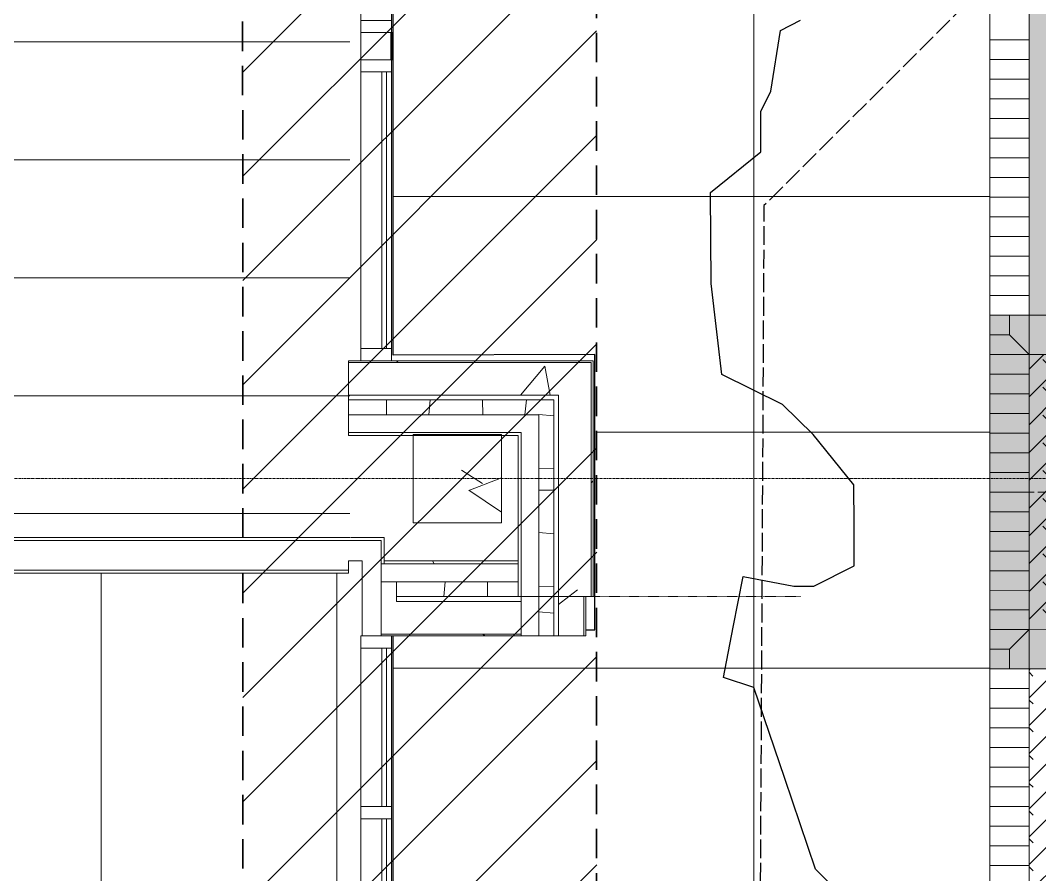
# Model space of a CAD drawing. Header units: inches. Extents: x 3268 to 7018, y 976 to 6708.
# Drawn here: x 5935.6 to 6143, y 2446.6 to 2620.4 of the extents above; entities that cross this region are included whole.
import ezdxf

# ---------------------------------------------------------------- set-up
doc = ezdxf.new("R2010")
doc.units = ezdxf.units.IN
doc.header["$MEASUREMENT"] = 0
for name, pattern in [('Dash 1_16_', [0.12499999999999999, 0.06249999999999999, -0.06249999999999999]), ('Grid Line 1_2_', [0.8749999999999999, 0.4999999999999999, -0.125, 0.125, -0.125]), ('IMPORT-DASHED _2_', [8.999999999999996, 5.999999999999998, -2.999999999999999]), ('IMPORT-DASHED4', [2.25, 1.5, -0.7499999999999998]), ('IMPORT-EASEMENT2', [4.799999999999999, 3.839999999999999, -0.9599999999999999])]:
    doc.linetypes.add(name, pattern=pattern)
for name, color, linetype, lineweight in [('0-landscaping', 1, 'Continuous', 25), ('A-DETL', 90, 'Continuous', 9), ('A-DETL-GENF', 92, 'Continuous', 9), ('A-GLAZ-CURT', 52, 'Continuous', 9), ('A-GLAZ-CWMG', 51, 'Continuous', 9), ('A-WALL', 113, 'Continuous', 9), ('A-WALL-PATT', 111, 'Continuous', 15), ('C-ANNO-5FT-PED-ZONE', 130, 'Continuous', 25), ('C-BLDG', 3, 'Continuous', 25), ('C-ESMT-STBK', 4, 'IMPORT-DASHED _2_', 35), ('I-WALL', 2, 'Continuous', 9), ('L-MASK', 245, 'Continuous', 35), ('L-PVMT-BRCK-HATC', 252, 'Continuous', 15), ('L-PVMT-CONC-HATC', 252, 'Continuous', 15), ('L-SITE-TREE-GRAT', 250, 'Continuous', 13), ('S-COLS', 52, 'Continuous', 9), ('S-GRID', 1, 'Continuous', 9), ('site_dwg', 8, 'Continuous', 9)]:
    doc.layers.add(name, color=color, linetype=linetype, lineweight=lineweight)
doc.layers.add('NPLT', color=200, linetype='Continuous', lineweight=13, plot=False)
pattern_1 = [(49.99999999999999, (0, 0), (110.1714446362807, -9.63891797635685), [11.52, -126.72]), (355, (0, 0), (-21.31237393622492, 115.5371495156537), [9.216000000000001, -101.376]), (100.451, (9.181000000000001, -0.80323), (88.85991867697865, 105.897504039145), [9.79, -107.695]), (46.184, (0, 30.72), (163.9281911283317, -25.42496604507386), [17.28, -190.08]), (96.636, (13.661, 28.601), (143.5628771593347, 149.6257499721681), [14.686, -161.543]), (351.184, (0, 30.72), (143.5647285924248, 149.6237232332607), [13.824, -152.064]), (21, (15.36, 23.04), (91.68507647920484, -61.84256385372748), [11.52, -126.72]), (326, (15.36, 23.04), (37.37329933048201, 111.3835117876708), [9.216000000000001, -101.376]), (71.45100000000001, (23, 17.886), (129.0587647679424, 49.5399005406036), [9.79, -107.695]), (37.50000000000001, (0, 0), (1.867604689172044, 51.13223029288849), [5.069, -95.07799999999999, 5.069, -97.84299999999999, -101.76]), (37.50000000000001, (0, 0), (1.867604689172044, 51.13223029288849), [-203.059, 5.069, -96.691]), (7.499999999999999, (0, 0), (40.40721900969589, 60.58148342441334), [5.069, -53.606, 5.069, -92.774, -38.784]), (7.499999999999999, (0, 0), (40.40721900969589, 60.58148342441334), [-156.518, 5.069, -33.715]), (327.5, (-34.253, 0), (81.99472561414032, -3.464267954682455), [5.069, -33.331, 5.069, -114.739, -158.976]), (327.5, (-34.253, 0), (81.99472561414032, -3.464267954682455), [-158.208, 5.069, -153.907]), (317.5, (-49.613, 0), (89.57702895818312, 15.37635275430508), [5.069, -44.85100000000001, 5.069, -74.49600000000001, -112.896]), (317.5, (-49.613, 0), (89.57702895818312, 15.37635275430508), [-129.485, 5.069, -107.827])]
pattern_2 = [(45, (0, 0), (-32.04961485728027, 32.04961485728027), [])]
pattern_3 = [(0, (0, 0), (122.88, 30.72), [5.069, -87.09100000000001, 5.069, -87.09100000000001, -491.52]), (0, (0, 0), (122.88, 30.72), [-184.32, 5.069, -179.251, 5.069, -87.09100000000001, -215.04]), (0, (0, 0), (122.88, 30.72), [-460.8, 5.069, -56.371, 5.069, -148.531]), (120, (46.08, 15.36), (-88.04430040425792, 91.05720161703184), [5.068999999999999, -87.091, 5.068999999999999, -87.091, -491.5199999999999]), (120, (46.08, 15.36), (-88.04430040425792, 91.05720161703184), [-184.32, 5.068999999999999, -179.2509999999999, 5.068999999999999, -87.091, -215.04]), (120, (46.08, 15.36), (-88.04430040425792, 91.05720161703184), [-460.8, 5.068999999999999, -56.371, 5.068999999999999, -148.531]), (240, (61.44, 76.8), (-34.83569959574201, -121.7772016170318), [5.069, -87.09100000000001, 5.069, -87.09100000000001, -491.52]), (240, (61.44, 76.8), (-34.83569959574201, -121.7772016170318), [-184.32, 5.069, -179.251, 5.069, -87.09100000000001, -215.04]), (240, (61.44, 76.8), (-34.83569959574201, -121.7772016170318), [-460.8, 5.069, -56.371, 5.069, -148.531])]

# ---------------------------------------------------------------- blocks, each defined once
blk = doc.blocks.new('WSP_5 Points - Structure_2022_rvt-1-Overall Retail Plan Opt 2')
at = {"layer": 'S-COLS'}
h = blk.add_hatch(dxfattribs=at)
h.set_pattern_fill('FP_8', color=256, style=0, pattern_type=2)
h.set_pattern_definition(pattern_1)
h.paths.add_polyline_path([(6015.500343047529, 2518.148582565588), (6033.500343047529, 2518.148582565588), (6033.500343047529, 2536.148582565588), (6015.500343047529, 2536.148582565588), (6015.500343047529, 2532.020220883642)])
at = {"layer": 'S-COLS', "color": 250, "lineweight": 13}
for p, q in [((6033.500343047525, 2536.148582565587), (6015.500343047525, 2536.148582565587)), ((6015.500343047525, 2536.148582565587), (6015.500343047525, 2518.148582565587)), ((6033.500343047525, 2518.148582565587), (6033.500343047525, 2536.148582565587)), ((6015.500343047525, 2518.148582565587), (6033.500343047525, 2518.148582565587))]:
    blk.add_line(p, q, dxfattribs=at)
blk = doc.blocks.new('System Panel - GLA-01 - Insulated Glass - Clear-7882914-Overall Retail Plan Opt 2')
at = {"layer": 'A-GLAZ-CURT'}
for p, q in [((28.125, -1.000000000000455), (-28.125, -1.000000000000455)), ((-28.125, -1.000000000000455), (-28.125, -1.999999999999545)), ((-28.125, -1.999999999999545), (28.125, -1.999999999999545)), ((28.125, -1.999999999999545), (28.125, -1.000000000000455))]:
    blk.add_line(p, q, dxfattribs=at)
blk = doc.blocks.new('Rectangular Mullion - 2_5_ x 6_ rectangular-7882910-Overall Retail Plan Opt 2')
at = {"layer": 'A-GLAZ-CWMG'}
for p, q in [((6004.876172864579, 2609.89858256558), (6004.876172864579, 2553.648582565578)), ((6011.126172864579, 2609.89858256558), (6011.126172864579, 2553.648582565578))]:
    blk.add_line(p, q, dxfattribs=at)
blk = doc.blocks.new('Rectangular Mullion - 2_5_ x 6_ rectangular-4916772-Overall Retail Plan Opt 2')
at = {"layer": 'A-GLAZ-CWMG'}
for p, q in [((0, 3), (-2.49999999999909, 3)), ((-2.49999999999909, 3), (-2.49999999999909, -3.250000000000454)), ((0, -3.250000000000454), (0, 3)), ((-2.49999999999909, -3.250000000000454), (0, -3.250000000000454))]:
    blk.add_line(p, q, dxfattribs=at)
blk = doc.blocks.new('Rectangular Mullion - 2_5_ x 6_ rectangular-4415523-Overall Retail Plan Opt 2')
at = {"layer": 'A-GLAZ-CWMG'}
for p, q in [((-1.250000000000909, 3), (1.250000000000909, 3)), ((-1.250000000000909, -3.250000000000454), (-1.250000000000909, 3)), ((1.250000000000909, 3), (1.250000000000909, -3.250000000000454)), ((1.250000000000909, -3.250000000000454), (-1.250000000000909, -3.250000000000454))]:
    blk.add_line(p, q, dxfattribs=at)
blk = doc.blocks.new('System Panel - Slab Edge Cover-8632108-Overall Retail Plan Opt 2')
at = {"layer": 'A-GLAZ-CURT'}
for p, q in [((2.749999999998181, -2.875000000000454), (-2.749999999998181, -2.875000000000454)), ((-2.749999999998181, -2.875000000000454), (-2.749999999998181, -3.124999999999545)), ((-2.749999999998181, -3.124999999999545), (2.749999999998181, -3.124999999999545)), ((2.749999999998181, -3.124999999999545), (2.749999999998181, -2.875000000000454))]:
    blk.add_line(p, q, dxfattribs=at)
blk = doc.blocks.new('Rectangular Mullion - 2_5_ x 6_ rectangular-7882911-Overall Retail Plan Opt 2')
at = {"layer": 'A-GLAZ-CWMG'}
for p, q in [((6004.876172864579, 2617.898582565575), (6004.876172864579, 2612.39858256558)), ((6011.126172864579, 2617.898582565575), (6011.126172864579, 2612.39858256558))]:
    blk.add_line(p, q, dxfattribs=at)
blk = doc.blocks.new('Rectangular Mullion - 2_5_ x 6_ rectangular-7882912-Overall Retail Plan Opt 2')
at = {"layer": 'A-GLAZ-CWMG'}
for p, q in [((6004.876172864579, 2676.648582565586), (6004.876172864579, 2620.398582565575)), ((6011.126172864579, 2676.648582565586), (6011.126172864579, 2620.398582565575))]:
    blk.add_line(p, q, dxfattribs=at)
blk = doc.blocks.new('Rectangular Mullion - 2_5_ x 6_ rectangular-V105-Overall Retail Plan Opt 2')
at = {"layer": 'A-GLAZ-CWMG'}
for p, q in [((-2.49999999999909, 3), (0, 3)), ((-2.49999999999909, -2.99999999999767), (-2.49999999999909, 3)), ((0, 3), (0, -2.99999999999767)), ((-2.49999999999909, -3.250000000000454), (-2.49999999999909, -2.99999999999767)), ((0, -3.250000000000454), (-2.49999999999909, -3.250000000000454)), ((0, -2.99999999999767), (0, -3.250000000000454))]:
    blk.add_line(p, q, dxfattribs=at)
blk = doc.blocks.new('System Panel - GLA-01 - Insulated Glass - Clear-7883304-Overall Retail Plan Opt 2')
at = {"layer": 'A-GLAZ-CURT'}
for p, q in [((16.74999999999909, -0.9999999999990904), (-16.74999999999909, -0.9999999999990904)), ((-16.74999999999909, -0.9999999999990904), (-16.74999999999909, -1.999999999999545)), ((-16.74999999999909, -1.999999999999545), (16.74999999999909, -1.999999999999545)), ((16.74999999999909, -1.999999999999545), (16.74999999999909, -0.9999999999990904))]:
    blk.add_line(p, q, dxfattribs=at)
blk = doc.blocks.new('System Panel - GLA-01 - Insulated Glass - Clear-7883307-Overall Retail Plan Opt 2')
at = {"layer": 'A-GLAZ-CURT'}
for p, q in [((16.125, -1.000000000000455), (-16.125, -1.000000000000455)), ((-16.125, -1.000000000000455), (-16.125, -1.999999999999545)), ((-16.125, -1.999999999999545), (16.125, -1.999999999999545)), ((16.125, -1.999999999999545), (16.125, -1.000000000000455))]:
    blk.add_line(p, q, dxfattribs=at)
blk = doc.blocks.new('Rectangular Mullion - 2_5_ x 6_ rectangular-7883295-Overall Retail Plan Opt 2')
at = {"layer": 'A-GLAZ-CWMG'}
for p, q in [((6004.876172864578, 2204.648582565581), (6004.876172864578, 2172.398582565581)), ((6011.126172864578, 2204.648582565581), (6011.126172864578, 2172.398582565581))]:
    blk.add_line(p, q, dxfattribs=at)
blk = doc.blocks.new('Rectangular Mullion - 2_5_ x 6_ rectangular-4447663-Overall Retail Plan Opt 2')
at = {"layer": 'A-GLAZ-CWMG'}
for p, q in [((-1.250000000000909, 3), (1.250000000000909, 3)), ((-1.250000000000909, -2.99999999999831), (-1.250000000000909, 3)), ((1.250000000000909, 3), (1.250000000000909, -2.99999999999831)), ((-1.250000000000909, -3.250000000000454), (-1.250000000000909, -2.99999999999831)), ((1.250000000000909, -3.250000000000454), (-1.250000000000909, -3.250000000000454)), ((1.250000000000909, -2.99999999999831), (1.250000000000909, -3.250000000000454))]:
    blk.add_line(p, q, dxfattribs=at)
blk = doc.blocks.new('Rectangular Mullion - 2_5_ x 6_ rectangular-7885454-Overall Retail Plan Opt 2')
at = {"layer": 'A-GLAZ-CWMG'}
for p, q in [((6004.876172864578, 2133.898582565583), (6004.876172864578, 2100.398582565583)), ((6011.126172864578, 2133.898582565583), (6011.126172864578, 2100.398582565583))]:
    blk.add_line(p, q, dxfattribs=at)
blk = doc.blocks.new('site_dwg_dec1-V203-Overall Retail Plan Opt 2')
at = {"layer": '0-landscaping', "color": 213, "flags": 128}
blk.add_lwpolyline([(-120.5231648285274, 16.43677114294632), (-121.0214998896857, 24.17471959924523), (-115.9658553720883, 36.15941098107145), (-110.9101685853724, 48.14415048813975), (-113.0937468457099, 51.88722671996515), (-107.5397389064574, 56.13394474226811), (-101.9856886986976, 60.38071088975925), (-97.74311246707053, 54.82906379929704), (-95.684114493882, 53.02049293666504), (-89.7563095111136, 51.46381599998789), (-86.1366769883176, 55.58464763820961), (-82.51704446383609, 59.70547927386655), (-82.11050309693836, 68.47359954603165), (-82.48428623070264, 74.27706753642563), (-85.94652405246687, 82.7934399386097), (-78.83185320274514, 92.9695355557917), (-70.6876694601318, 102.2414187691859), (-61.92057036118876, 101.8408481608087), (-58.30093783770007, 105.9616797991286), (-55.46164372381769, 107.1177861229546), (-49.00267481756691, 112.3947722131263), (-46.03880041719582, 111.6163731676818)], dxfattribs=at)
blk = doc.blocks.new('site_dwg_tree_grate_pvr-V280-Overall Retail Plan Opt 2')
at = {"layer": 'L-MASK', "lineweight": 15}
blk.add_hatch(color=10, dxfattribs=at).paths.add_polyline_path([(-35.99999999999863, -2.728484105318784e-12), (36.00000000000136, 0.005455250932755006), (36.00000000000136, 47.99999999999658), (-35.99999999999863, 47.99999999999726), (-35.99999999999795, 39.96895871033529)])
at = {"layer": 'L-PVMT-BRCK-HATC'}
h = blk.add_hatch(dxfattribs=at)
h.set_pattern_fill('FP_230', color=53, style=0, pattern_type=2)
h.set_pattern_definition([(135, (-28, 40), (-5.654025822367634, 4.440892098500626e-16), [11.995, -3.998]), (225, (-30.827, 42.827), (-5.654025822367634, -4.440892098500626e-16), [11.995, -3.998])])
h.paths.add_polyline_path([(-27.99999999627334, 8.000000000928592), (28.00000000186469, 8.00000000092791), (28.00000000186401, 39.99999999906526), (-28.00000000186128, 39.99999999906526)])
h.paths.add_polyline_path([(-6.000000005585888, 17.99999999999727), (-5.999999999997953, 29.99999999999659), (6.000000000002045, 29.99999999999659), (6.000000000001363, 17.99999999999659)])
at = {"layer": 'L-PVMT-BRCK-HATC', "color": 53}
for p, q in [((-24, 40.00000000186264), (-24, 47.99999999999999)), ((-19.99999999813735, 40.00000000046565), (-19.99999999813735, 47.99999999999999)), ((-16.00000000186264, 40.00000000046565), (-16.00000000186264, 47.99999999999999)), ((-12, 40.00000000046565), (-12, 47.99999999999999)), ((-7.999999998137354, 39.99999999906867), (-7.999999998137354, 47.99999999999999)), ((-4.000000001862644, 40.00000000046565), (-4.000000001862644, 47.99999999999999)), ((0, 39.99999999906867), (0, 47.99999999999999)), ((4.000000001862644, 40.00000000046565), (4.000000001862644, 47.99999999999999)), ((7.999999998137354, 39.99999999906867), (7.999999998137354, 47.99999999999999)), ((12, 40.00000000186264), (12, 47.99999999999999)), ((15.99999999627471, 39.99999999906867), (15.99999999627471, 47.99999999999999)), ((20.00000000372529, 40.00000000186264), (20.00000000372529, 47.99999999999999)), ((24, 39.99999999906867), (24, 47.99999999999999)), ((31.99999999813735, 44.00000000093132), (28.00000000186264, 40.00000000186264)), ((-28.00000001303851, 36.00000000139698), (-35.99999997732019, 36.00000000139698)), ((28.00000000186264, 35.99999999999999), (35.99999999999999, 35.99999999999999)), ((-28.00000001303851, 31.99999999953434), (-35.99999997971934, 31.99999999953434)), ((27.99999999627471, 32.00000000093132), (35.99999999999999, 32.00000000093132)), ((-28.00000001303851, 28.00000000046566), (-35.99999998211913, 28.00000000046566)), ((28.00000000186264, 28.00000000046566), (35.99999999999999, 28.00000000046566)), ((-28.00000001303851, 24), (-35.99999998451827, 24)), ((27.99999999627471, 24), (35.99999999999999, 24)), ((-28.00000001303851, 20.00000000093132), (-35.99999998691742, 20.00000000093132)), ((28.00000000186264, 20.00000000093132), (35.99999999999999, 20.00000000093132)), ((-28.00000001303851, 16.00000000046566), (-35.9999999893172, 16.00000000046566)), ((27.99999999627471, 15.99999999906868), (35.99999999999999, 15.99999999906868)), ((-28.00000001303851, 12), (-35.99999999171652, 12)), ((28.00000000186264, 12.00000000139698), (35.99999999999999, 12.00000000139698)), ((-24, 8.00000000093132), (-24, 0)), ((-19.99999999813735, 8.00000000093132), (-19.99999999813735, 0)), ((-16.00000000186264, 8.00000000093132), (-16.00000000186264, 0)), ((-12, 8.00000000093132), (-12, 0)), ((-7.999999998137354, 8.00000000093132), (-7.999999998137354, 0)), ((-4.000000001862644, 8.00000000093132), (-4.000000001862644, 0)), ((0, 8.00000000093132), (0, 0)), ((4.000000001862644, 8.00000000093132), (4.000000001862644, 0)), ((7.999999998137354, 8.00000000093132), (7.999999998137354, 0)), ((12, 8.00000000093132), (12, 0)), ((16.00000000186264, 8.00000000093132), (16.00000000186264, 0)), ((20.00000000372529, 8.00000000093132), (20.00000000372529, 0)), ((24, 7.999999999534338), (24, 0)), ((31.99999999254942, 3.999999987892806), (27.99999999068677, 7.999999991152435))]:
    blk.add_line(p, q, dxfattribs=at)
at = {"layer": 'L-PVMT-BRCK-HATC', "color": 53, "flags": 128}
for points in [[(-36.00000001117586, 44.00000000093132), (-32.00000001490115, 44.00000000093132), (-32.00000001490115, 47.99999999999999)], [(35.99999999999999, 40.00000000046565), (28.00000000186264, 40.00000000046565), (28.00000000186264, 48.00000000139698)], [(31.99999999813735, 47.99999999999999), (31.99999999813735, 44.00000000093132), (35.99999999999999, 44.00000000093132)], [(-32.00000001490115, 43.99999999953433), (-28.00000001303851, 40.00000000046565), (-36.00000001117586, 40.00000000046565)], [(35.99999999999999, 7.999999999534338), (28.00000000186264, 7.999999999534338), (28.00000000186264, 39.99999999906867), (-28.00000000186264, 39.99999999906867), (-28.00000000186264, 8.00000000093132), (28.00000000186264, 8.00000000093132), (28.00000000186264, 0)], [(-32.00000000372528, 3.999999987892806), (-28.00000001303851, 8.00000000093132), (-36.00000001117586, 8.00000000093132)], [(-35.99999999651367, 3.999999987889395), (-32.00000000372324, 3.999999987889395), (-32.00000000372324, -2.728484105318784e-12)], [(35.99999998882412, 3.999999985098838), (31.99999999254942, 3.999999985098838), (31.99999999254942, -1.257285475730896e-08)]]:
    blk.add_lwpolyline(points, dxfattribs=at)
for points in [[(-28.00000001303851, 47.99999999999999), (-28.00000001303851, 39.99999999906867)], [(-28.00000000745058, 0), (-28.00000000745058, 8.00000000093132)]]:
    blk.add_lwpolyline(points, close=True, dxfattribs=at)
at = {"layer": 'L-SITE-TREE-GRAT', "color": 253}
for p, q in [((-35.99999999999795, 39.99999776349613), (-35.99999999999863, 47.99999999999726)), ((-35.99999999999863, -2.728484105318784e-12), (-35.99999999999795, 39.99999776349613))]:
    blk.add_line(p, q, dxfattribs=at)
at = {"layer": 'L-SITE-TREE-GRAT', "color": 253, "linetype": 'IMPORT-DASHED4'}
for p, q in [((0, 30), (0, 47.99999999860301)), ((-35.99999999999795, 39.99999776349613), (-35.99999999999863, -2.728484105318784e-12)), ((0, 18), (0, 0)), ((-35.99999999891337, -2.728484105318784e-12), (36.00000000000136, -4.092726157978176e-12))]:
    blk.add_line(p, q, dxfattribs=at)
at = {"layer": 'L-SITE-TREE-GRAT', "color": 253, "linetype": 'IMPORT-DASHED4', "flags": 128}
blk.add_lwpolyline([(36.00000000000136, -4.092726157978176e-12), (36.00000000000136, 47.99999999999658), (-35.99999999999863, 47.99999999999726), (-35.99999999999795, 39.99999776349613)], dxfattribs=at)
at = {"layer": 'L-SITE-TREE-GRAT', "color": 253, "flags": 128}
blk.add_lwpolyline([(-35.99999999999863, 47.99999999999726), (36.00000000000136, 47.99999999999658), (36.00000000000136, -4.092726157978176e-12), (-35.99999999891337, -2.728484105318784e-12)], dxfattribs=at)
blk.add_lwpolyline([(-6.000000005587935, 18), (5.999999999999999, 18), (5.999999999999999, 30), (-5.999999999999999, 30)], close=True, dxfattribs=at)
at = {"layer": 'NPLT', "color": 253}
for p, q in [((5.999999999999999, 30), (-6.000000005587935, 18)), ((-5.999999999999999, 30), (5.999999999999999, 18))]:
    blk.add_line(p, q, dxfattribs=at)
blk = doc.blocks.new('site_dwg_b1-12649367-Overall Retail Plan Opt 2')
at = {"layer": 'L-PVMT-BRCK-HATC', "color": 53}
blk.add_line((0, -7.990953345783054), (0, 0), dxfattribs=at)
blk = doc.blocks.new('site_dwg_b2-12649368-Overall Retail Plan Opt 2')
at = {"layer": 'L-PVMT-BRCK-HATC', "color": 53}
blk.add_line((0, 0), (0, 7.990953347180038), dxfattribs=at)
blk = doc.blocks.new('site_dwg-12440225-Overall Retail Plan Opt 2')
at = {"layer": 'C-ESMT-STBK'}
h = blk.add_hatch(dxfattribs=at)
h.set_pattern_fill('FP_236', color=43, style=0, pattern_type=2)
h.set_pattern_definition([(41.19300000000002, (24349227.445, 9821790.73), (-9.878962955707756, 11.2874306606842), [])])
h.paths.add_polyline_path([(24340754.41764874, 9814238.256800799), (24341007.28369483, 9818038.207201697), (24340597.61508091, 9818336.289935663), (24339080.54507963, 9818175.041572), (24339041.04656363, 9818170.586227996), (24338991.68861391, 9818164.27902802), (24338951.70183868, 9818158.637384389), (24338912.96937073, 9818152.689061128), (24338874.36010189, 9818146.280125272), (24338835.87236292, 9818139.411975248), (24338797.50579851, 9818132.085986648), (24338766.50818425, 9818125.853604812), (24338766.89231019, 9818124.002092425), (24338807.18576453, 9818132.259389622), (24338846.06993594, 9818139.731584428), (24338885.04424, 9818146.727429258), (24338924.10287013, 9818153.245822722), (24338956.51865115, 9818158.316607647), (24338953.32382087, 9818110.342748318), (24338969.07279708, 9818112.710400388), (24339007.86497075, 9818118.055290567), (24339046.71994471, 9818122.92269113), (24339092.45343486, 9818128.037917001), (24340292.99008468, 9818255.650188034), (24340584.31472673, 9818286.605874758), (24340934.68922023, 9818031.666679043), (24340687.3560084, 9814314.861073798), (24339595.34670922, 9814726.863514047), (24339587.50957331, 9814715.68687136), (24338715.45843181, 9815327.180653278), (24338691.60180446, 9815293.158049863), (24339013.48739237, 9815068.288049085), (24339549.36884944, 9814692.907733086), (24340725.61240819, 9814249.124683892)])
h.paths.add_polyline_path([(24338722.46981283, 9815337.179779818), (24338763.80719084, 9815396.132170605), (24338658.92817304, 9815468.79891386), (24338617.74228099, 9815409.741564125), (24338722.19139668, 9815337.372683933)])
at = {"layer": 'L-PVMT-BRCK-HATC'}
h = blk.add_hatch(dxfattribs=at)
h.set_pattern_fill('FP_246', color=53, style=0, pattern_type=2)
h.set_pattern_definition([(41.19300000000002, (24339643.438, 9814490.821), (0.375403592299723, 5.641549445222338), [11.995, -3.998]), (131.193, (24339646.447, 9814493.454), (0.3754035922997256, 5.641549445222338), [11.995, -3.998])])
h.paths.add_polyline_path([(24340944.14260868, 9815161.56902191), (24340946.20790308, 9815192.747086309), (24341054.75702199, 9815287.751801526), (24341063.87239928, 9815424.199854838), (24341015.92996943, 9815427.389928112), (24341020.73005893, 9815499.242452446), (24341068.6233038, 9815496.042956479), (24341085.92457959, 9815756.343615633), (24341038.03025398, 9815759.526984198), (24341042.83057567, 9815831.382984137), (24341090.71518529, 9815828.196758201), (24341094.25579284, 9815881.407237886), (24340999.25292033, 9815989.95425186), (24341037.33064584, 9816562.210287204), (24341145.95890891, 9816657.28427078), (24341149.83738892, 9816715.34122569), (24341101.91933975, 9816718.542378701), (24341106.71858403, 9816790.382251019), (24341154.61183225, 9816787.182754835), (24341172.38615708, 9817054.592693102), (24341124.49183767, 9817057.776154408), (24341129.29215316, 9817129.632061608), (24341177.18540137, 9817126.432565417), (24341191.29366988, 9817337.949903736), (24341143.30704276, 9817341.15563808), (24341148.15635795, 9817412.992162973), (24341196.04622471, 9817409.792895138), (24341198.60298609, 9817448.452610748), (24341103.52900252, 9817557.080873795), (24341063.62171076, 9817559.73488301), (24340904.2315685, 9815164.235268736)])
h = blk.add_hatch(dxfattribs=at)
h.set_pattern_fill('FP_243', color=53, style=0, pattern_type=2)
h.set_pattern_definition([(221.193, (24341317.041, 9814247.679), (-0.3754035922997248, -5.641549445222338), [11.995, -3.998]), (311.193, (24341314.032, 9814245.046), (-0.375403592299723, -5.641549445222338), [11.995, -3.998])])
h.paths.add_polyline_path([(24340885.37561889, 9814880.85149119), (24340925.22180828, 9814878.200156435), (24340939.35290596, 9815089.728512174), (24340899.43232645, 9815092.395396294), (24340889.52870671, 9814943.352643183)])
at = {"layer": 'C-ANNO-5FT-PED-ZONE', "color": 213, "linetype": 'IMPORT-EASEMENT2', "flags": 128}
blk.add_lwpolyline([(24341173.43156312, 9817974.569704888), (24341064.86211379, 9817879.53891328), (24341058.60739409, 9817785.539047208), (24341020.66169335, 9817759.050960105), (24341002.73584636, 9817494.243455587), (24341098.03372912, 9817385.653583419), (24341049.7296923, 9816657.855822798), (24340942.84306337, 9816588.119622858), (24340903.15724013, 9815991.696087312), (24340997.75345884, 9815877.316419568), (24340956.93820208, 9815281.87627089), (24340851.85462972, 9815190.060175546), (24340840.21389879, 9815028.451841284), (24340816.31959692, 9814987.856953233), (24340807.91752753, 9814861.58536387), (24340828.33680849, 9814837.590900285), (24340814.20948071, 9814639.141274119), (24340820.32276781, 9814572.244142456), (24340784.23728234, 9814041.25000657), (24340346.67693986, 9814070.985885575), (24339654.20889217, 9814556.549067944), (24339621.08674325, 9814593.99079329), (24339537.64412129, 9814651.844636435), (24339442.83972673, 9814690.826514924), (24339354.14331621, 9814753.02102556), (24339330.46229357, 9814798.298159737), (24339230.23757831, 9814867.973883716), (24339182.6163684, 9814867.152440649), (24339131.69313189, 9814915.47795062), (24338893.2467398, 9815077.690702066), (24338651.59712844, 9815247.640438044), (24338560.99241732, 9815303.182211477)], dxfattribs=at)
at = {"layer": 'C-BLDG', "color": 213, "flags": 128}
for points in [[(24340809.94321332, 9815106.357649274), (24340811.79249604, 9815106.234598624), (24340815.51042038, 9815162.10990756), (24340774.59348834, 9815164.708365543), (24340783.01743504, 9815291.308743628)], [(24340792.83445003, 9814826.876891455), (24340793.20249826, 9814826.85240165), (24340796.38935503, 9814874.746492555), (24340794.89266469, 9814874.846081836), (24340795.42380748, 9814882.828430325), (24340756.01178974, 9814885.45089277), (24340770.80336457, 9815107.747997846)]]:
    blk.add_lwpolyline(points, dxfattribs=at)
at = {"layer": 'C-ESMT-STBK', "color": 43}
for p, q in [((24341007.27473861, 9818038.206394771), (24340754.40937513, 9814238.266251713)), ((24340741.57058332, 9815129.705644794), (24340764.70188794, 9815477.31186407)), ((24340705.4252711, 9814586.531122888), (24340741.08919988, 9815122.471643819))]:
    blk.add_line(p, q, dxfattribs=at)
at = {"layer": 'L-PVMT-BRCK-HATC', "color": 53}
for p, q in [((24340891.45011618, 9815092.928645786), (24340899.43232645, 9815092.395396272)), ((24340899.43232645, 9815092.395396294), (24340885.37632103, 9814880.862024015))]:
    blk.add_line(p, q, dxfattribs=at)
at = {"layer": 'L-PVMT-BRCK-HATC', "color": 53, "flags": 128}
for points in [[(24341063.62171076, 9817559.73488301), (24340904.2315685, 9815164.235268736), (24340944.14260868, 9815161.56902191), (24340946.20790308, 9815192.747086309), (24341054.75702199, 9815287.751801526), (24341063.87239928, 9815424.199854838), (24341015.92996943, 9815427.389928112), (24341020.73005893, 9815499.242452446), (24341068.6233038, 9815496.042956479), (24341085.92457959, 9815756.343615633), (24341038.03025398, 9815759.526984198), (24341042.83057567, 9815831.382984137)], [(24340899.43232645, 9815092.395396272), (24340939.35290596, 9815089.728512174), (24340925.22180828, 9814878.200156435), (24340885.37561889, 9814880.85149119), (24340899.43232645, 9815092.395396294)]]:
    blk.add_lwpolyline(points, dxfattribs=at)
at = {"layer": 'L-PVMT-CONC-HATC', "color": 53}
for p, q in [((24340818.03003243, 9815194.1933793), (24340776.73823183, 9815196.940921925)), ((24340897.84443958, 9815188.882555297), (24340818.03003243, 9815194.1933793)), ((24340894.65758277, 9815140.988464395), (24340814.84294203, 9815146.299303936)), ((24340811.65585162, 9815098.405228574), (24340770.36451833, 9815101.152740106)), ((24340891.47072595, 9815093.094373485), (24340811.65585162, 9815098.405228574))]:
    blk.add_line(p, q, dxfattribs=at)
at = {"layer": 'L-PVMT-CONC-HATC', "color": 53, "flags": 128}
for points in [[(24340810.97856645, 9813883.407517424), (24341079.49527819, 9817918.8457369), (24341096.7375669, 9818177.973708384)], [(24340761.14013512, 9813857.37360203), (24340780.70351875, 9814151.384449093), (24340979.00650612, 9817131.606608108)]]:
    blk.add_lwpolyline(points, dxfattribs=at)
at = {"xscale": 1.5, "yscale": 1.5, "zscale": 1.5, "rotation": 37.81158375857705}
blk.add_blockref('site_dwg_dec1-V203-Overall Retail Plan Opt 2', (24341019.00408236, 9815137.277533166), dxfattribs=at)
for name, p, rotation in [('site_dwg_b2-12649368-Overall Retail Plan Opt 2', (24340907.94910424, 9815220.112309106), 86.19368400659664), ('site_dwg_b2-12649368-Overall Retail Plan Opt 2', (24340907.68356868, 9815216.12113248), 86.19368400659664), ('site_dwg_b2-12649368-Overall Retail Plan Opt 2', (24340907.4180331, 9815212.129955854), 86.19368400659664), ('site_dwg_b2-12649368-Overall Retail Plan Opt 2', (24340907.15249753, 9815208.138779229), 86.19368400659664), ('site_dwg_b2-12649368-Overall Retail Plan Opt 2', (24340906.88696196, 9815204.147602603), 86.19368400659664), ('site_dwg_b2-12649368-Overall Retail Plan Opt 2', (24340906.62142639, 9815200.156425975), 86.19368400659664), ('site_dwg_b2-12649368-Overall Retail Plan Opt 2', (24340906.35589083, 9815196.16524935), 86.19368400659664), ('site_dwg_b2-12649368-Overall Retail Plan Opt 2', (24340906.09035525, 9815192.174072724), 86.19368400659664), ('site_dwg_b2-12649368-Overall Retail Plan Opt 2', (24340905.82481968, 9815188.182896098), 86.19368400659664), ('site_dwg_b2-12649368-Overall Retail Plan Opt 2', (24340905.55928411, 9815184.19171947), 86.19368400659664), ('site_dwg_b2-12649368-Overall Retail Plan Opt 2', (24340905.29374854, 9815180.200542845), 86.19368400659664), ('site_dwg_b2-12649368-Overall Retail Plan Opt 2', (24340905.02821297, 9815176.20936622), 86.19368400659664), ('site_dwg_b2-12649368-Overall Retail Plan Opt 2', (24340904.7626774, 9815172.218189592), 86.19368400659664), ('site_dwg_b2-12649368-Overall Retail Plan Opt 2', (24340904.49714183, 9815168.227012968), 86.19368400659664), ('site_dwg_tree_grate_pvr-V280-Overall Retail Plan Opt 2', (24340941.74298653, 9815125.64908575), 86.17804898976385), ('site_dwg_b2-12649368-Overall Retail Plan Opt 2', (24340904.23160626, 9815164.23583634), 86.19368400659664), ('site_dwg_b1-12649367-Overall Retail Plan Opt 2', (24340899.16712598, 9815088.404341865), 266.1983895120318), ('site_dwg_b1-12649367-Overall Retail Plan Opt 2', (24340898.9019182, 9815084.413143443), 266.1983895120318), ('site_dwg_b1-12649367-Overall Retail Plan Opt 2', (24340898.63671041, 9815080.421945024), 266.1983895120318), ('site_dwg_b1-12649367-Overall Retail Plan Opt 2', (24340898.37150262, 9815076.430746604), 266.1983895120318), ('site_dwg_b1-12649367-Overall Retail Plan Opt 2', (24340898.10629483, 9815072.439548183), 266.1983895120318), ('site_dwg_b1-12649367-Overall Retail Plan Opt 2', (24340897.84108705, 9815068.448349763), 266.1983895120318), ('site_dwg_b1-12649367-Overall Retail Plan Opt 2', (24340897.57587926, 9815064.457151342), 266.1983895120318), ('site_dwg_b1-12649367-Overall Retail Plan Opt 2', (24340897.31067147, 9815060.465952924), 266.1983895120318), ('site_dwg_b1-12649367-Overall Retail Plan Opt 2', (24340897.04546368, 9815056.474754503), 266.1983895120318), ('site_dwg_b1-12649367-Overall Retail Plan Opt 2', (24340896.7802559, 9815052.483556082), 266.1983895120318)]:
    blk.add_blockref(name, p, dxfattribs=dict(rotation=rotation))

msp = doc.modelspace()

# ---------------------------------------------------------------- hatches: boundary and pattern name
at = {"layer": 'A-WALL-PATT', "lineweight": 9}
h = msp.add_hatch(dxfattribs=at)
h.set_pattern_fill('FP_38', color=256, angle=265, style=0, pattern_type=2)
h.set_pattern_definition([(175, (6052.125558381904, 2539.148729261942), (-8.366951303775187, -95.63469101680758), []), (180, (6052.125213787496, 2548.748288516473), (-1.243449787580175e-14, -96), []), (172, (6052.124956348833, 2558.348843965702), (-13.36061769216629, -95.06573459919075), []), (187, (6052.125607949124, 2567.948316064491), (11.69945696689412, -95.28443055756692), []), (176, (6052.125350510459, 2577.548871513719), (-6.696621479436029, -95.76614882494314), []), (185, (6052.125005916052, 2587.148430768251), (8.36695130377519, -95.63469101680757), []), (178, (6052.125744672087, 2596.748899061738), (-3.350351683440087, -95.94151939383319), []), (184, (6052.125400077679, 2606.348458316269), (6.696621479436052, -95.76614882494313), []), (174, (6052.125142639015, 2615.949013765498), (-10.03473247369474, -95.47410195535426), []), (182, (6052.125794239306, 2625.548485864286), (3.350351683440067, -95.9415193938332), [])])
h.paths.add_polyline_path([(6044.125343047518, 2527.148582565577), (6044.125343047519, 2543.148582565581), (6041.125343047521, 2543.148582565579), (6041.125343047521, 2527.148582565577)])
h = msp.add_hatch(dxfattribs=at)
h.set_pattern_fill('FP_71', color=256, angle=265, style=0, pattern_type=2)
h.set_pattern_definition([(175, (6052.125791036957, 2515.148380411438), (-8.366951303775187, -95.63469101680758), []), (180, (6052.125533598293, 2524.748935860667), (-1.243449787580175e-14, -96), []), (172, (6052.125189003887, 2534.348495115199), (-13.36061769216629, -95.06573459919075), []), (187, (6052.124931565222, 2543.949050564427), (11.69945696689412, -95.28443055756692), []), (176, (6052.125583165514, 2553.548522663216), (-6.696621479436029, -95.76614882494314), []), (185, (6052.125325726848, 2563.149078112445), (8.36695130377519, -95.63469101680757), []), (178, (6052.124981132442, 2572.748637366976), (-3.350351683440087, -95.94151939383319), []), (184, (6052.125632732734, 2582.348109465765), (6.696621479436052, -95.76614882494313), []), (174, (6052.125375294068, 2591.948664914994), (-10.03473247369474, -95.47410195535426), []), (182, (6052.125030699662, 2601.548224169525), (3.350351683440067, -95.9415193938332), [])])
h.paths.add_polyline_path([(6041.125343047522, 2503.148582565566), (6044.125343047522, 2503.148582565566), (6044.125343047522, 2527.148582565563), (6041.125343047522, 2527.148582565563)])
h = msp.add_hatch(dxfattribs=at)
h.set_pattern_fill('FP_8', color=256, style=0, pattern_type=2)
h.set_pattern_definition(pattern_1)
h.paths.add_polyline_path([(6051.750343047522, 2503.148582565566), (6051.75034304752, 2527.148582565563), (6045.12534304752, 2527.148582565563), (6045.12534304752, 2503.148582565566)])
h = msp.add_hatch(dxfattribs=at)
h.set_pattern_fill('FP_16', color=256, style=0, pattern_type=2)
h.set_pattern_definition(pattern_2)
h.paths.add_polyline_path([(6052.12534304752, 2503.148582565566), (6052.12534304752, 2527.148582565563), (6051.75034304752, 2527.148582565563), (6051.750343047522, 2503.148582565566)])
h = msp.add_hatch(dxfattribs=at)
h.set_pattern_fill('FP_94', color=256, angle=265, style=0, pattern_type=2)
h.set_pattern_definition([(175, (6050.625578781194, 2499.148247187379), (-8.366951303775187, -95.63469101680758), []), (180, (6050.62532134253, 2508.748802636608), (-1.243449787580175e-14, -96), []), (172, (6050.624976748121, 2518.348361891139), (-13.36061769216629, -95.06573459919075), []), (187, (6050.625715504157, 2527.948830184625), (11.69945696689412, -95.28443055756692), []), (176, (6050.62537090975, 2537.548389439156), (-6.696621479436029, -95.76614882494314), []), (185, (6050.625113471086, 2547.148944888386), (8.36695130377519, -95.63469101680757), []), (178, (6050.625765071376, 2556.748416987174), (-3.350351683440087, -95.94151939383319), []), (184, (6050.625507632712, 2566.348972436403), (6.696621479436052, -95.76614882494313), []), (174, (6050.625163038305, 2575.948531690934), (-10.03473247369474, -95.47410195535426), []), (182, (6050.624905599641, 2585.549087140164), (3.350351683440067, -95.9415193938332), [])])
h.paths.add_polyline_path([(6041.125343047522, 2495.148582565568), (6044.125343047522, 2495.148582565568), (6044.125343047522, 2503.148582565566), (6041.125343047522, 2503.148582565566)])
h = msp.add_hatch(dxfattribs=at)
h.set_pattern_fill('FP_8', color=256, style=0, pattern_type=2)
h.set_pattern_definition(pattern_1)
h.paths.add_polyline_path([(6045.12534304752, 2495.148582565568), (6050.250343047522, 2495.148582565568), (6050.250343047522, 2503.148582565566), (6045.12534304752, 2503.148582565566)])

# ---------------------------------------------------------------- linework, layer by layer
at = {"layer": 'A-DETL', "linetype": 'Dash 1_16_'}
msp.add_line((6046.500343047514, 2503.148582565576), (6094.500343047514, 2503.148582565579), dxfattribs=at)
at = {"layer": 'A-WALL'}
for p, q in [((6051.750343047516, 2503.148582565565), (6051.750343047516, 2550.773582565579)), ((6045.125343047515, 2495.148582565567), (6045.125343047515, 2544.14858256558)), ((6044.125343047516, 2495.148582565567), (6044.125343047514, 2543.14858256558)), ((6041.125343047516, 2495.148582565567), (6041.125343047515, 2540.148582565578)), ((6037.500343047514, 2536.523582565579), (6037.500343047516, 2495.148582565567)), ((6050.250343047516, 2503.148582565565), (6050.250343047516, 2495.148582565567))]:
    msp.add_line(p, q, dxfattribs=at)
at = {"layer": 'A-WALL', "lineweight": 15}
for p, q in [((6052.125343047516, 2503.148582565565), (6052.125343047514, 2551.148582565579)), ((6036.875343047515, 2503.148582565565), (6036.875343047515, 2535.89858256558)), ((6052.125343047516, 2503.148582565565), (6036.875343047515, 2503.148582565565)), ((6050.625343047516, 2495.148582565567), (6050.625343047516, 2503.148582565565))]:
    msp.add_line(p, q, dxfattribs=at)

# ---------------------------------------------------------------- block references
at = {"lineweight": 5}
msp.add_blockref('WSP_5 Points - Structure_2022_rvt-1-Overall Retail Plan Opt 2', (0, 0), dxfattribs=at)

# ---------------------------------------------------------------- next in the draw order: hatches: boundary and pattern name
at = {"layer": 'A-DETL-GENF'}
h = msp.add_hatch(dxfattribs=at)
h.set_pattern_fill('FP_272', style=0, pattern_type=2)
h.set_pattern_definition([(0, (0, 0), (0, 24), [])])
h.paths.add_polyline_path([(5982.148376340589, 2515.148582565588), (6002.626172864582, 2515.148582565588), (6002.626172864583, 2863.523582565581), (5287.750343047554, 2863.523582565583), (5287.750343047554, 2618.398582565591), (5333.375343047553, 2618.398582565591), (5333.375343047553, 2543.898582565591), (5287.750343047554, 2543.898582565591), (5287.750343047554, 2515.148582565591), (5940.854376340589, 2515.148582565588)])
h = msp.add_hatch(dxfattribs=at)
h.set_pattern_fill('FP_275', style=0, pattern_type=2)
h.set_pattern_definition([(90, (0, 0), (-48, 2.939152317953648e-15), [])])
h.paths.add_polyline_path([(5718.250343047518, 1938.522752748519), (5754.750343047554, 1938.522752748519), (5754.750343047554, 1970.522752748496), (6005.126172864584, 1970.522752748495), (6005.126172864585, 2222.398582565567), (6036.87534304752, 2222.398582565567), (6036.87534304752, 2255.898582565566), (6005.126172864584, 2255.898582565566), (6005.126172864584, 2507.898582565588), (5194.312843047544, 2507.898582565592), (5194.312843047543, 1970.522752748496), (5430.250343047494, 1970.522752748495), (5430.250343047494, 1938.773582565584), (5466.750343047518, 1938.773582565584), (5466.750343047518, 1970.52275274852), (5718.250343047518, 1970.522752748519), (5718.250343047518, 1953.076470883642)])
at = {"layer": 'A-WALL-PATT', "lineweight": 9}
h = msp.add_hatch(dxfattribs=at)
h.set_pattern_fill('FP_16', color=256, style=0, pattern_type=2)
h.set_pattern_definition(pattern_2)
h.paths.add_polyline_path([(6045.12534304752, 2550.77358256558), (6051.75034304752, 2550.77358256558), (6051.75034304752, 2551.14858256558), (6002.376172864583, 2551.14858256558), (6002.376172864583, 2550.77358256558), (6036.87534304752, 2550.77358256558)])
h = msp.add_hatch(dxfattribs=at)
h.set_pattern_fill('FP_8', color=256, style=0, pattern_type=2)
h.set_pattern_definition(pattern_1)
h.paths.add_polyline_path([(6023.442376340589, 2544.148582565581), (6045.12534304752, 2544.148582565581), (6045.12534304752, 2550.77358256558), (6002.376172864583, 2550.77358256558), (6002.376172864583, 2544.148582565581), (6002.626172864583, 2544.148582565581)])
h = msp.add_hatch(dxfattribs=at)
h.set_pattern_fill('FP_41', color=256, angle=-95.00000000000132, style=0, pattern_type=2)
h.set_pattern_definition([(264.9999999999987, (6019.625773867683, 2551.148936531909), (95.63469101680738, -8.366951303777377), []), (270, (6010.026214613153, 2551.148591937503), (96.00000000000001, -2.20090612401691e-12), []), (261.9999999999987, (6000.425659163923, 2551.148334498839), (95.06573459919045, -13.36061769216846), []), (276.9999999999987, (5990.826187065135, 2551.14898609913), (95.28443055756719, 11.69945696689197), []), (265.9999999999986, (5981.225631615906, 2551.148728660466), (95.76614882494299, -6.696621479438225), []), (274.9999999999987, (5971.626072361374, 2551.148384066059), (95.63469101680776, 8.366951303772991), []), (267.9999999999987, (5962.025516912146, 2551.148126627395), (95.94151939383312, -3.350351683442293), []), (273.9999999999987, (5952.426044813357, 2551.148778227687), (95.76614882494329, 6.696621479433833), []), (263.9999999999987, (5942.825489364128, 2551.148520789023), (95.47410195535402, -10.03473247369692), []), (271.9999999999986, (5933.225930109596, 2551.148176194616), (95.94151939383325, 3.350351683437895), [])])
h.paths.add_polyline_path([(6036.87534304752, 2540.148582565579), (6041.125343047522, 2540.148582565579), (6041.125343047522, 2543.148582565579), (6002.376172864583, 2543.148582565579), (6002.376172864583, 2540.148582565579), (6023.442376340589, 2540.148582565579)])
h = msp.add_hatch(dxfattribs=at)
h.set_pattern_fill('FP_1', color=256, style=0, pattern_type=2)
h.set_pattern_definition(pattern_3)
h.paths.add_polyline_path([(6002.795376340589, 2514.523582565589), (6009.001172864582, 2514.523582565592), (6009.001172864582, 2515.148582565588), (5287.125343047554, 2515.148582565594), (5287.125343047553, 2514.523582565592), (6002.626172864582, 2514.523582565589)])
h.paths.add_polyline_path([(5212.687843047544, 2514.523582565592), (5212.687843047544, 2515.14858256559), (5194.312843047543, 2515.14858256559), (5194.312843047543, 2514.523582565592)])
h.paths.add_polyline_path([(5281.125343047553, 2514.523582565592), (5281.125343047553, 2515.14858256559), (5252.687843047544, 2515.14858256559), (5252.687843047544, 2514.523582565592), (5280.150376340589, 2514.523582565592)])
h = msp.add_hatch(dxfattribs=at)
h.set_pattern_fill('FP_1', color=256, style=0, pattern_type=2)
h.set_pattern_definition(pattern_3)
h.paths.add_polyline_path([(6023.442376340589, 2509.773582565568), (6036.87534304752, 2509.773582565568), (6036.87534304752, 2510.398582565567), (6009.626172864584, 2510.398582565567), (6009.626172864584, 2509.773582565568)])
h = msp.add_hatch(dxfattribs=at)
h.set_pattern_fill('FP_1', color=256, style=0, pattern_type=2)
h.set_pattern_definition(pattern_3)
h.paths.add_polyline_path([(5996.458716333286, 2507.89858256559), (6002.376172864583, 2507.89858256559), (6002.376172864583, 2508.523582565589), (5252.687843047544, 2508.523582565591), (5252.687843047544, 2507.89858256559), (5982.148376340589, 2507.89858256559)])
h.paths.add_polyline_path([(5212.687843047544, 2507.898582565592), (5212.687843047544, 2508.523582565591), (5194.312843047543, 2508.523582565591), (5194.312843047543, 2507.898582565592)])
h = msp.add_hatch(dxfattribs=at)
h.set_pattern_fill('FP_73', color=256, angle=-94.99999999999946, style=0, pattern_type=2)
h.set_pattern_definition([(85.00000000000054, (6021.001288193839, 2495.148955725516), (-95.63469101680765, 8.36695130377429), []), (90, (6030.600760292627, 2495.148304125225), (-96.00000000000001, -8.899547765395255e-13), []), (82.00000000000055, (6040.200319547158, 2495.148648719632), (-95.06573459919086, 13.36061769216538), []), (97.00000000000054, (6049.800874996387, 2495.148906158296), (-95.2844305575668, -11.69945696689508), []), (86.00000000000055, (6059.400347095177, 2495.148254558005), (-95.7661488249432, 6.696621479435109), []), (95.00000000000054, (6069.000902544405, 2495.148511996669), (-95.63469101680748, -8.366951303776101), []), (88.00000000000054, (6078.600461798937, 2495.148856591076), (-95.9415193938332, 3.350351683439209), []), (94.00000000000053, (6088.200930092422, 2495.148117835043), (-95.76614882494306, -6.696621479436924), []), (84.00000000000055, (6097.800489346954, 2495.148462429449), (-95.47410195535434, 10.03473247369382), []), (92.00000000000053, (6107.401044796184, 2495.148719868114), (-95.94151939383316, -3.350351683440985), [])])
h.paths.add_polyline_path([(6023.442376340589, 2503.148582565569), (6036.87534304752, 2503.148582565569), (6036.87534304752, 2506.148582565566), (6012.126172864586, 2506.148582565566), (6012.126172864586, 2503.148582565569)])
h = msp.add_hatch(dxfattribs=at)
h.set_pattern_fill('FP_14', color=256, style=0, pattern_type=2)
h.set_pattern_definition([(135, (0, 0), (-32.04961485728027, -32.04961485728027), [])])
h.paths.add_polyline_path([(6037.50034304752, 2495.148582565568), (6037.50034304752, 2495.523582565568), (6009.001172864586, 2495.523582565568), (6009.001172864588, 2495.148582565568), (6036.87534304752, 2495.148582565568)])

# ---------------------------------------------------------------- next in the draw order: linework, layer by layer
at = {"layer": 'A-WALL', "lineweight": 15}
for p, q in [((6052.125343047514, 2551.148582565579), (6002.376172864579, 2551.148582565579)), ((6002.376172864579, 2551.148582565579), (6002.376172864579, 2535.898582565577)), ((6002.376172864579, 2535.898582565577), (6036.875343047515, 2535.89858256558)), ((6005.126172864581, 2510.398582565566), (6005.126172864581, 2495.148582565567)), ((6036.875343047515, 2510.398582565566), (6009.626172864577, 2510.398582565566)), ((6005.126172864581, 2495.148582565567), (6050.625343047516, 2495.148582565567))]:
    msp.add_line(p, q, dxfattribs=at)
at = {"layer": 'A-WALL'}
for p, q in [((6002.376172864579, 2550.773582565579), (6051.750343047514, 2550.773582565579)), ((6002.376172864579, 2544.14858256558), (6045.125343047515, 2544.14858256558)), ((6002.376172864579, 2543.148582565578), (6044.125343047516, 2543.148582565578)), ((6002.376172864579, 2540.148582565578), (6041.125343047516, 2540.148582565578)), ((6002.376172864579, 2536.523582565579), (6037.500343047514, 2536.523582565579)), ((6009.001172864578, 2514.52358256559), (5287.125343047549, 2514.52358256559)), ((6009.001172864583, 2495.148582565567), (6009.001172864577, 2514.523582565588)), ((6009.00117286458, 2509.773582565567), (6036.875343047515, 2509.773582565567)), ((6009.62617286458, 2509.773582565567), (6009.62617286458, 2510.398582565566)), ((6002.376172864579, 2508.523582565588), (5252.68784304754, 2508.52358256559)), ((6009.00117286458, 2506.148582565565), (6036.875343047515, 2506.148582565565)), ((6012.126172864581, 2506.148582565565), (6012.126172864581, 2502.148582565569)), ((6012.126172864581, 2503.148582565568), (6036.875343047515, 2503.148582565568)), ((6012.126172864581, 2502.148582565566), (6037.500343047516, 2502.148582565569)), ((6009.001172864582, 2495.523582565567), (6037.500343047516, 2495.523582565567))]:
    msp.add_line(p, q, dxfattribs=at)
at = {"layer": 'I-WALL', "lineweight": 15}
for p, q in [((6002.626172864578, 2515.148582565587), (5287.750343047549, 2515.14858256559)), ((6009.626172864577, 2515.148582565587), (6002.795376340585, 2515.148582565587)), ((6009.626172864579, 2510.398582565566), (6009.626172864577, 2515.148582565587)), ((6002.376172864579, 2507.898582565589), (6002.376172864578, 2510.398582565566)), ((6002.376172864579, 2510.398582565566), (6005.126172864581, 2510.398582565566)), ((5252.68784304754, 2507.898582565589), (6002.376172864579, 2507.898582565589))]:
    msp.add_line(p, q, dxfattribs=at)
at = {"layer": 'S-GRID', "linetype": 'Grid Line 1_2_'}
msp.add_line((6493.236018851902, 2527.148582565584), (3735.343510317572, 2527.148582565592), dxfattribs=at)

# ---------------------------------------------------------------- next in the draw order: block references
at = {"layer": 'A-GLAZ-CURT'}
for name, p, rotation in [('System Panel - Slab Edge Cover-8632108-Overall Retail Plan Opt 2', (6008.126172864579, 2615.148582565578), 90.00000000000006), ('System Panel - GLA-01 - Insulated Glass - Clear-7882914-Overall Retail Plan Opt 2', (6008.126172864579, 2581.773582565579), 90.00000000000006), ('System Panel - GLA-01 - Insulated Glass - Clear-7883307-Overall Retail Plan Opt 2', (6008.126172864579, 2476.523582565574), 90.00000000000018), ('System Panel - GLA-01 - Insulated Glass - Clear-7883304-Overall Retail Plan Opt 2', (6008.126172864579, 2441.148582565582), 90.00000000000018)]:
    msp.add_blockref(name, p, dxfattribs=dict(at, rotation=rotation))
at = {"layer": 'A-GLAZ-CWMG'}
for name, p in [('Rectangular Mullion - 2_5_ x 6_ rectangular-7882912-Overall Retail Plan Opt 2', (0, 0)), ('Rectangular Mullion - 2_5_ x 6_ rectangular-7882911-Overall Retail Plan Opt 2', (0, 0)), ('Rectangular Mullion - 2_5_ x 6_ rectangular-7882911-Overall Retail Plan Opt 2', (0, 0)), ('Rectangular Mullion - 2_5_ x 6_ rectangular-7882910-Overall Retail Plan Opt 2', (0, 0)), ('Rectangular Mullion - 2_5_ x 6_ rectangular-7882910-Overall Retail Plan Opt 2', (0, 0)), ('Rectangular Mullion - 2_5_ x 6_ rectangular-7883295-Overall Retail Plan Opt 2', (0, 287.9999999999999)), ('Rectangular Mullion - 2_5_ x 6_ rectangular-7885454-Overall Retail Plan Opt 2', (0, 323.9999999999999))]:
    msp.add_blockref(name, p, dxfattribs=at)
at = {"layer": 'A-GLAZ-CWMG', "extrusion": (0, 0, -1)}
for name, p, rotation in [('Rectangular Mullion - 2_5_ x 6_ rectangular-4415523-Overall Retail Plan Opt 2', (-6008.126172864579, 2619.148582565575), 89.99999999999994), ('Rectangular Mullion - 2_5_ x 6_ rectangular-4415523-Overall Retail Plan Opt 2', (-6008.126172864579, 2611.14858256558), 89.99999999999994), ('Rectangular Mullion - 2_5_ x 6_ rectangular-V105-Overall Retail Plan Opt 2', (-6008.126172864579, 2495.148582565566), 89.99999999999984), ('Rectangular Mullion - 2_5_ x 6_ rectangular-4447663-Overall Retail Plan Opt 2', (-6008.126172864579, 2459.148582565581), 89.99999999999984)]:
    msp.add_blockref(name, p, dxfattribs=dict(at, rotation=rotation))
at = {"layer": 'A-GLAZ-CWMG', "rotation": 270.0000000000001}
msp.add_blockref('Rectangular Mullion - 2_5_ x 6_ rectangular-4916772-Overall Retail Plan Opt 2', (6008.126172864579, 2551.148582565586), dxfattribs=at)
at = {"layer": 'site_dwg', "color": 53, "lineweight": 15, "rotation": 3.810000000000009}
msp.add_blockref('site_dwg-12440225-Overall Retail Plan Opt 2', (-23628768.691637, -11408316.78144797), dxfattribs=at)

doc.saveas('drawing.dxf')
